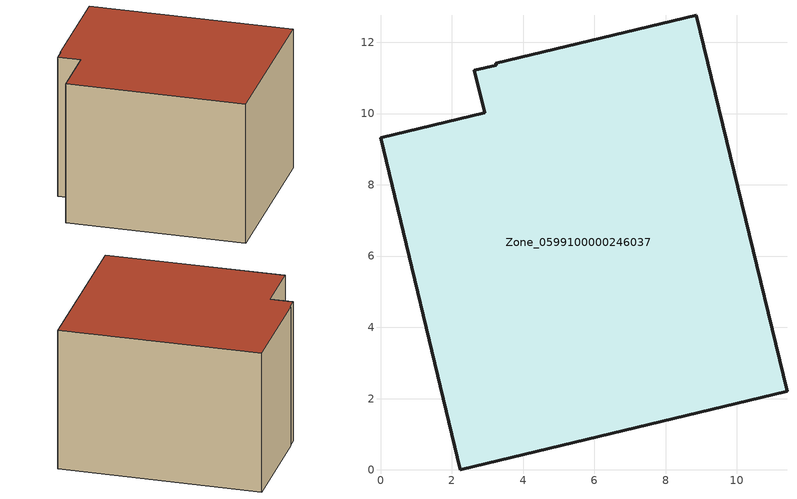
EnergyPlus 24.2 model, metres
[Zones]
Zone_0599100000246037
 floor ground (C_G): 2.63,11.21 3.25,11.36 3.24,11.41 8.86,12.76 11.41,2.21 2.24,0 0,9.32 2.92,10.02 z0
 wall outside (C_F): 0,9.32 2.24,0 11.41,2.21 8.86,12.76 3.24,11.41 3.25,11.36 2.63,11.21 2.92,10.02 0,9.32 z0:7.88
 roof outside (C_R): 3.25,11.36 2.63,11.21 2.92,10.02 0,9.32 2.24,0 11.41,2.21 8.86,12.76 3.24,11.41 z7.88
[BUILDING]
Pand.0599100000246037: North Axis=0; Terrain=City; Loads Convergence Tolerance Value=0.04; Temperature Convergence Tolerance Value=0.4; Solar Distribution=FullExterior; Maximum Number of Warmup Days=25; Minimum Number of Warmup Days=1
[Site:Location]
Rotterdam.The.Hague.AP_ZH_NLD Design_Conditions: Latitude=51.96; Longitude=4.45; Time Zone=1; Elevation=-4.5
[SITE:GROUNDTEMPERATURE:BUILDINGSURFACE]
18, 18, 18, 18, 18, 18, 18, 18, 18, 18, 18, 18
[MATERIAL] Thermal Absorptance=0.9; Solar Absorptance=0.7; Visible Absorptance=0.7
Name | Roughness | Thickness | Conductivity | Density | Specific Heat
G.TC.1965-1974 | MediumSmooth | 0.15 | 0.882353 | 540 | 1210
F.TC.1965-1974 | Rough | 0.3 | 0.697674 | 1920 | 840
R.TC.1965-1974 | MediumRough | 0.2 | 0.232558 | 1500 | 1000
[CONSTRUCTION]
C_G: G.TC.1965-1974
C_F: F.TC.1965-1974
C_R: R.TC.1965-1974
[ZONE]
Zone_0599100000246037: Type=1; Multiplier=1; Ceiling Height=Autocalculate; Volume=Autocalculate; Floor Area=autocalculate; Part of Total Floor Area=Yes
[ZONEINFILTRATION:DESIGNFLOWRATE]
Infil_Zone_0599100000246037: Zone or ZoneList or Space or SpaceList=Zone_0599100000246037; Schedule=AlwaysOn; Design Flow Rate Calculation Method=Flow/Area; Flow Rate per Floor Area=0.003; Constant Term Coefficient=1; Temperature Term Coefficient=0; Velocity Term Coefficient=0; Velocity Squared Term Coefficient=0
[HVACTEMPLATE:ZONE:IDEALLOADSAIRSYSTEM]
Zone_0599100000246037: Maximum Heating Supply Air Temperature=50; Minimum Cooling Supply Air Temperature=13; Maximum Heating Supply Air Humidity Ratio=0.0156; Minimum Cooling Supply Air Humidity Ratio=0.0077; Heating Limit=NoLimit; Cooling Limit=NoLimit; Dehumidification Control Type=ConstantSensibleHeatRatio; Cooling Sensible Heat Ratio=0.7; Dehumidification Setpoint=60; Humidification Control Type=None; Humidification Setpoint=30; Outdoor Air Method=None; Outdoor Air Flow Rate per Person=0.00944; Outdoor Air Flow Rate per Zone Floor Area=0; Outdoor Air Flow Rate per Zone=0; Demand Controlled Ventilation Type=None; Outdoor Air Economizer Type=NoEconomizer; Heat Recovery Type=None; Sensible Heat Recovery Effectiveness=0.7; Latent Heat Recovery Effectiveness=0.65
[ZONECONTROL:THERMOSTAT]
ThermostatControl_Zone_0599100000246037: Zone or ZoneList=Zone_0599100000246037; Control Type Schedule=DualSetpointControlType; Control 1=Thermostat_Zone_0599100000246037; Temperature Difference Between Cutout And Setpoint=0
[THERMOSTATSETPOINT:DUALSETPOINT]
Thermostat_Zone_0599100000246037: Heating Setpoint Temperature Schedule=HeatingSetpoint_Zone_0599100000246037; Cooling Setpoint Temperature Schedule=CoolingSetpoint_Zone_0599100000246037
[SCHEDULE:COMPACT]
HeatingSetpoint_Zone_0599100000246037: Through: 12/31, For: AllDays, Until: 24:00, 21
CoolingSetpoint_Zone_0599100000246037: Through: 12/31, For: AllDays, Until: 24:00, 24
DualSetpointControlType: Through: 12/31, For: AllDays, Until: 24:00, 4
AlwaysOn: Through: 12/31, For: AllDays, Until: 24:00, 1
